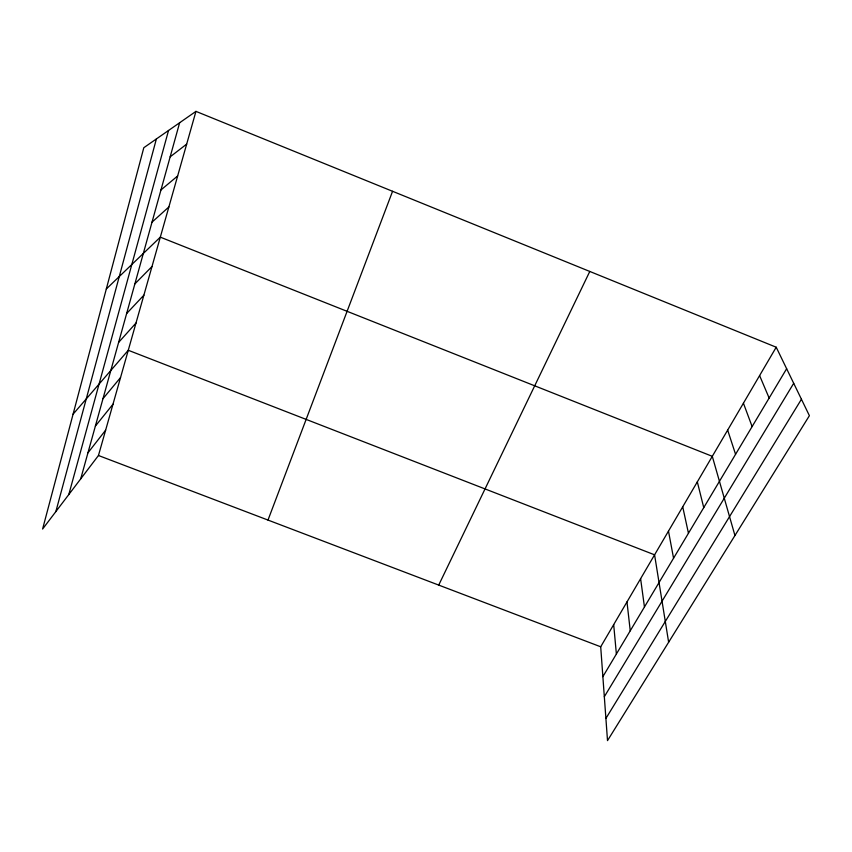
<?xml version="1.0" encoding="UTF-8"?>
<svg xmlns="http://www.w3.org/2000/svg" width="852" height="852" viewBox="0 0 852 852"><rect width="100%" height="100%" fill="white"/><g stroke="black" fill="none" stroke-linecap="round" stroke-linejoin="round"><path stroke-width="1.28" d="M55.859 511.583L156.385 138.951M68.799 494.543L168.536 130.473M80.716 478.856L179.634 122.741M195.949 111.378L143.807 147.715L42.6 529.039L98.459 455.5L195.949 111.378L776.215 347.222L809.4 415.68L607.508 740.622L600.703 646.785L776.215 347.222M267.997 520.071L392.57 191.285M438.716 585.1L589.786 271.447M602.865 676.669L786.641 368.724M604.324 696.712L793.702 383.304M605.9 718.428L801.434 399.247M87.958 452.806L105.627 430.185M95.381 426.085L112.986 404.221M102.996 398.651L120.526 377.585M73.091 414.168L128.269 350.268L654.581 554.822L668.639 642.238M118.63 342.387L135.969 323.068M126.639 313.536L143.881 295.175M134.872 283.908L151.986 266.538M106.308 288.988L160.314 237.154L712.293 456.321L734.946 535.525M152.018 222.159L168.866 206.972M160.964 189.964L177.642 175.97M170.166 156.843L186.673 144.116M98.459 455.5L600.703 646.785M759.601 375.583L769.143 398.044M743.423 403.198L752.124 426.564M727.661 430.1L735.564 454.308M697.319 481.87L703.752 507.622M682.718 506.791L688.459 533.245M668.479 531.105L673.559 558.209M640.608 578.668L644.453 606.975M626.987 601.927L630.246 630.799M613.685 624.622L616.379 654.016"/></g></svg>
